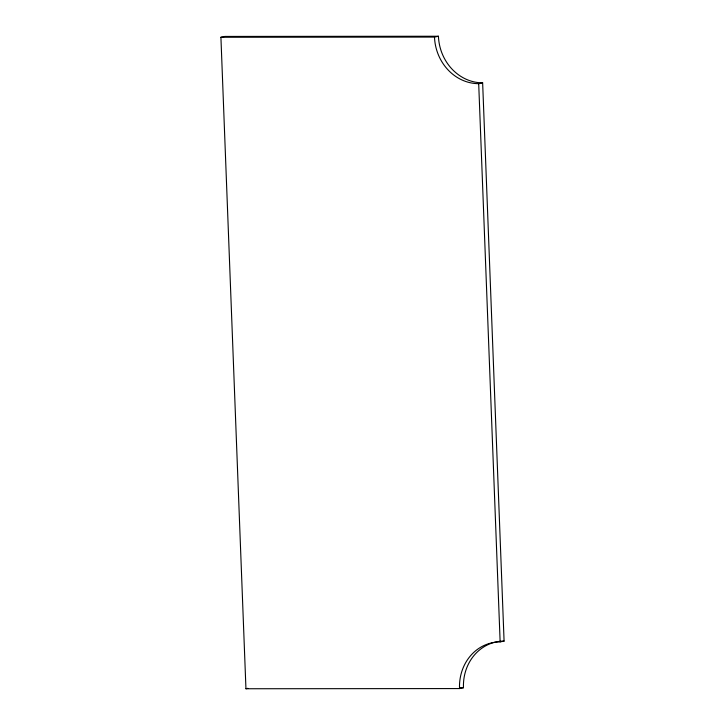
<?xml version="1.0" encoding="UTF-8"?>
<svg xmlns="http://www.w3.org/2000/svg" width="725" height="725" viewBox="0 0 725 725"><rect width="100%" height="100%" fill="white"/><g stroke="black" fill="none" stroke-linecap="round" stroke-linejoin="round"><path stroke-width="1.09" d="M220.917 37.265L224.859 36.431L438.435 36.25A46.799 42.24 78.1 0 0 482.642 82.831L504.083 641.09A46.799 42.24 78.1 0 0 463.465 687.735L459.523 688.569L245.947 688.75L220.917 37.265L434.493 37.084L438.435 36.25M434.493 37.084A46.799 42.24 78.1 0 0 478.699 83.665L482.642 82.831M245.947 688.75L247.914 688.333M459.523 688.569A46.799 42.24 78.1 0 1 500.141 641.915L504.083 641.09M460.076 687.744L463.465 687.735M478.699 83.665L500.141 641.915"/></g></svg>
